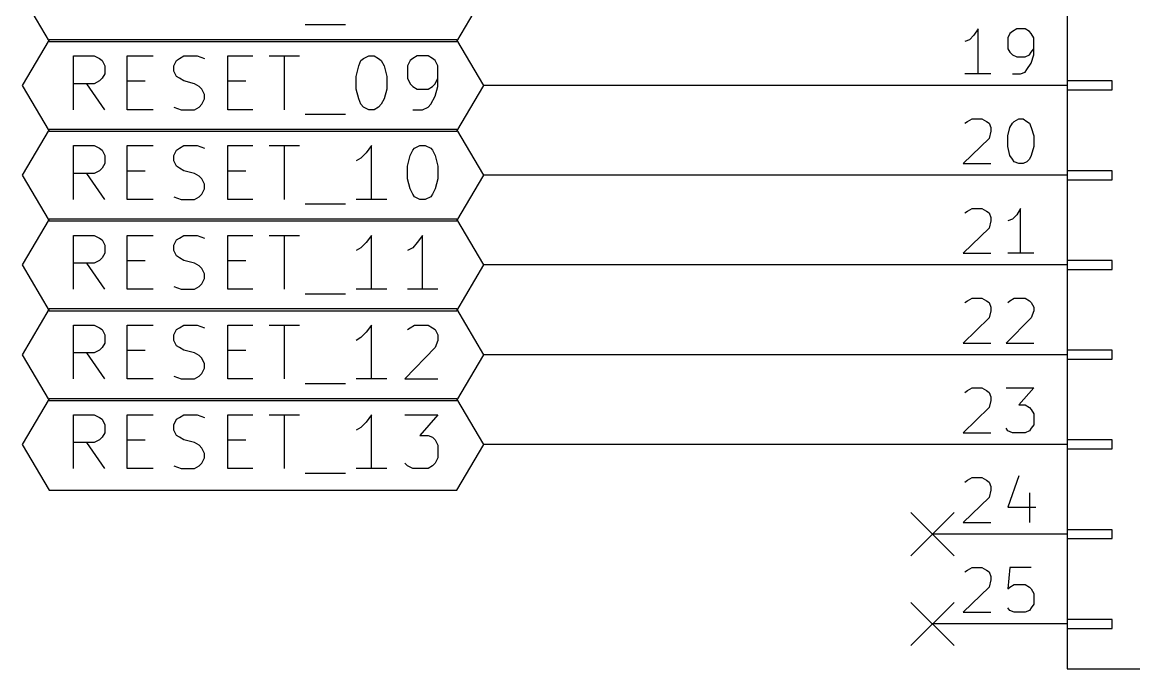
# Model space of a CAD drawing. Extents: x 10 to 287, y -200 to -10.
# Drawn here: x 129.18 to 160.63, y -100.33 to -82.03 of the extents above; entities that cross this region are included whole.
import ezdxf

# ---------------------------------------------------------------- set-up
doc = ezdxf.new("R2010")
doc.units = 0
doc.header["$MEASUREMENT"] = 0
for name, color, linetype in [('BLUE2', 5, 'CONTINUOUS'), ('GREEN2', 3, 'CONTINUOUS'), ('LYELLOW', 51, 'CONTINUOUS'), ('RED2', 1, 'CONTINUOUS')]:
    doc.layers.add(name, color=color, linetype=linetype)

msp = doc.modelspace()

# ---------------------------------------------------------------- linework, layer by layer
at = {"layer": 'BLUE2', "linetype": 'CONTINUOUS'}
for p, q in [((154.33, -95.9104), (155.55, -97.1296)), ((155.55, -95.9104), (154.33, -97.1296)), ((154.33, -98.4504), (155.55, -99.6696)), ((155.55, -98.4504), (154.33, -99.6696))]:
    msp.add_line(p, q, dxfattribs=at)
at = {"layer": 'GREEN2', "linetype": 'CONTINUOUS'}
for p, q in [((154.94, -83.82), (142.24, -83.82)), ((154.94, -86.36), (142.24, -86.36)), ((154.94, -88.9), (142.24, -88.9)), ((154.94, -91.44), (142.24, -91.44)), ((154.94, -93.98), (142.24, -93.98))]:
    msp.add_line(p, q, dxfattribs=at)
at = {"layer": 'LYELLOW', "linetype": 'CONTINUOUS'}
for p, q in [((158.75, -36.83), (158.75, -100.33)), ((158.75, -100.33), (163.83, -100.33))]:
    msp.add_line(p, q, dxfattribs=at)
at = {"layer": 'RED2', "linetype": 'CONTINUOUS'}
for p, q in [((158.75, -36.83), (158.75, -100.33)), ((129.184, -81.28), (129.946, -82.5754)), ((141.478, -82.5754), (142.24, -81.28)), ((137.185, -82.0928), (138.328, -82.0928)), ((156.235, -82.2198), (156.108, -82.3976)), ((156.235, -83.4898), (156.235, -82.2198)), ((157.124, -82.3468), (157.074, -82.4738)), ((157.201, -82.296), (157.124, -82.3468)), ((157.328, -82.2198), (157.201, -82.296)), ((157.556, -82.2198), (157.328, -82.2198)), ((157.683, -82.296), (157.556, -82.2198)), ((157.734, -82.3468), (157.683, -82.296)), ((157.81, -82.4738), (157.734, -82.3468)), ((129.946, -82.5246), (129.184, -83.82)), ((141.478, -82.5246), (129.946, -82.5246)), ((129.946, -82.5754), (141.478, -82.5754)), ((142.24, -83.82), (141.478, -82.5246)), ((155.981, -82.5246), (155.854, -82.5754)), ((156.108, -82.3976), (155.981, -82.5246)), ((157.074, -82.4738), (157.074, -82.7786)), ((157.81, -82.9564), (157.81, -82.4738)), ((130.632, -84.5058), (130.632, -82.9818)), ((130.632, -82.9818), (131.216, -82.9818)), ((131.216, -82.9818), (131.369, -83.058)), ((132.156, -84.5058), (132.156, -82.9818)), ((132.156, -82.9818), (132.893, -82.9818)), ((133.629, -83.058), (133.756, -82.9818)), ((133.756, -82.9818), (134.137, -82.9818)), ((134.137, -82.9818), (134.341, -83.058)), ((135.001, -84.5058), (135.001, -82.9818)), ((135.001, -82.9818), (135.712, -82.9818)), ((136.169, -82.9818), (137.033, -82.9818)), ((136.601, -84.5058), (136.601, -82.9818)), ((138.836, -83.058), (138.989, -82.9818)), ((138.989, -82.9818), (139.141, -82.9818)), ((139.141, -82.9818), (139.268, -83.058)), ((140.36, -82.9818), (140.233, -83.058)), ((140.665, -82.9818), (140.36, -82.9818)), ((140.792, -83.058), (140.665, -82.9818)), ((157.074, -82.7786), (157.124, -82.8802)), ((157.124, -82.8802), (157.201, -82.9564)), ((157.201, -82.9564), (157.328, -83.0072)), ((157.328, -83.0072), (157.556, -83.0072)), ((157.556, -83.0072), (157.683, -82.9564)), ((157.683, -82.9564), (157.734, -82.8802)), ((157.734, -82.8802), (157.81, -82.7786)), ((157.734, -83.185), (157.81, -82.9564)), ((131.369, -83.058), (131.445, -83.1088)), ((131.445, -83.1088), (131.521, -83.2612)), ((131.521, -83.2612), (131.521, -83.4898)), ((133.477, -83.2612), (133.553, -83.1088)), ((133.477, -83.4136), (133.477, -83.2612)), ((133.553, -83.1088), (133.629, -83.058)), ((138.633, -83.566), (138.709, -83.2612)), ((138.709, -83.2612), (138.76, -83.1088)), ((138.76, -83.1088), (138.836, -83.058)), ((139.268, -83.058), (139.344, -83.1088)), ((139.344, -83.1088), (139.421, -83.2612)), ((139.421, -83.2612), (139.497, -83.566)), ((140.157, -83.1088), (140.081, -83.2612)), ((140.081, -83.2612), (140.081, -83.6168)), ((140.233, -83.058), (140.157, -83.1088)), ((140.868, -83.1088), (140.792, -83.058)), ((140.945, -83.2612), (140.868, -83.1088)), ((140.945, -83.8454), (140.945, -83.2612)), ((157.607, -83.3628), (157.734, -83.185)), ((131.445, -83.6168), (131.369, -83.693)), ((131.521, -83.4898), (131.445, -83.6168)), ((133.553, -83.566), (133.477, -83.4136)), ((133.629, -83.6168), (133.553, -83.566)), ((133.756, -83.693), (133.629, -83.6168)), ((138.633, -83.9216), (138.633, -83.566)), ((139.497, -83.566), (139.497, -83.9216)), ((140.081, -83.6168), (140.157, -83.7692)), ((140.868, -83.7692), (140.945, -83.6168)), ((156.591, -83.4898), (155.854, -83.4898)), ((157.201, -83.4898), (157.429, -83.4898)), ((157.429, -83.4898), (157.556, -83.439)), ((157.556, -83.439), (157.607, -83.3628)), ((129.184, -83.82), (129.946, -85.1154)), ((131.216, -83.7692), (130.632, -83.7692)), ((131.521, -84.5058), (131.013, -83.7692)), ((131.369, -83.693), (131.216, -83.7692)), ((132.156, -83.693), (132.664, -83.693)), ((134.061, -83.7692), (133.756, -83.693)), ((134.188, -83.8454), (134.061, -83.7692)), ((134.264, -83.9216), (134.188, -83.8454)), ((134.341, -84.074), (134.264, -83.9216)), ((135.001, -83.693), (135.509, -83.693)), ((138.709, -84.201), (138.633, -83.9216)), ((139.497, -83.9216), (139.421, -84.201)), ((140.157, -83.7692), (140.233, -83.8454)), ((140.233, -83.8454), (140.36, -83.9216)), ((140.36, -83.9216), (140.665, -83.9216)), ((140.665, -83.9216), (140.792, -83.8454)), ((140.792, -83.8454), (140.868, -83.7692)), ((140.868, -84.1248), (140.945, -83.8454)), ((141.478, -85.1154), (142.24, -83.82)), ((158.75, -83.82), (154.94, -83.82)), ((158.75, -83.693), (158.75, -83.947)), ((160.02, -83.693), (158.75, -83.693)), ((158.75, -83.947), (160.02, -83.947)), ((160.02, -83.947), (160.02, -83.693)), ((134.264, -84.3534), (134.341, -84.201)), ((134.341, -84.201), (134.341, -84.074)), ((138.76, -84.3534), (138.709, -84.201)), ((139.421, -84.201), (139.344, -84.3534)), ((140.741, -84.3534), (140.868, -84.1248)), ((132.893, -84.5058), (132.156, -84.5058)), ((133.477, -84.4296), (133.68, -84.5058)), ((133.68, -84.5058), (134.061, -84.5058)), ((134.061, -84.5058), (134.188, -84.4296)), ((134.188, -84.4296), (134.264, -84.3534)), ((135.712, -84.5058), (135.001, -84.5058)), ((138.836, -84.4296), (138.76, -84.3534)), ((138.989, -84.5058), (138.836, -84.4296)), ((139.141, -84.5058), (138.989, -84.5058)), ((139.268, -84.4296), (139.141, -84.5058)), ((139.344, -84.3534), (139.268, -84.4296)), ((140.233, -84.5058), (140.513, -84.5058)), ((140.513, -84.5058), (140.665, -84.4296)), ((140.665, -84.4296), (140.741, -84.3534)), ((137.185, -84.6328), (138.328, -84.6328)), ((155.854, -84.8868), (155.931, -84.836)), ((155.931, -84.836), (156.058, -84.7598)), ((156.058, -84.7598), (156.337, -84.7598)), ((156.337, -84.7598), (156.464, -84.836)), ((156.464, -84.836), (156.54, -84.8868)), ((156.54, -84.8868), (156.591, -85.0138)), ((157.124, -85.0138), (157.201, -84.8868)), ((157.201, -84.8868), (157.251, -84.836)), ((157.251, -84.836), (157.378, -84.7598)), ((157.378, -84.7598), (157.505, -84.7598)), ((157.505, -84.7598), (157.607, -84.836)), ((157.607, -84.836), (157.683, -84.8868)), ((157.683, -84.8868), (157.734, -85.0138)), ((129.946, -85.0646), (129.184, -86.36)), ((141.478, -85.0646), (129.946, -85.0646)), ((129.946, -85.1154), (141.478, -85.1154)), ((142.24, -86.36), (141.478, -85.0646)), ((156.591, -85.1154), (156.54, -85.3186)), ((156.591, -85.0138), (156.591, -85.1154)), ((157.074, -85.2424), (157.124, -85.0138)), ((157.734, -85.0138), (157.81, -85.2424)), ((130.632, -87.0458), (130.632, -85.5218)), ((130.632, -85.5218), (131.216, -85.5218)), ((131.216, -85.5218), (131.369, -85.598)), ((132.156, -87.0458), (132.156, -85.5218)), ((132.156, -85.5218), (132.893, -85.5218)), ((133.629, -85.598), (133.756, -85.5218)), ((133.756, -85.5218), (134.137, -85.5218)), ((134.137, -85.5218), (134.341, -85.598)), ((135.001, -87.0458), (135.001, -85.5218)), ((135.001, -85.5218), (135.712, -85.5218)), ((136.169, -85.5218), (137.033, -85.5218)), ((136.601, -87.0458), (136.601, -85.5218)), ((139.065, -85.5218), (138.913, -85.725)), ((139.065, -87.0458), (139.065, -85.5218)), ((140.284, -85.598), (140.437, -85.5218)), ((140.437, -85.5218), (140.589, -85.5218)), ((140.589, -85.5218), (140.741, -85.598)), ((156.54, -85.3186), (155.804, -86.0298)), ((157.074, -85.5472), (157.074, -85.2424)), ((157.81, -85.2424), (157.81, -85.5472)), ((131.369, -85.598), (131.445, -85.6488)), ((131.445, -85.6488), (131.521, -85.8012)), ((131.521, -85.8012), (131.521, -86.0298)), ((133.477, -85.8012), (133.553, -85.6488)), ((133.477, -85.9536), (133.477, -85.8012)), ((133.553, -85.6488), (133.629, -85.598)), ((138.913, -85.725), (138.76, -85.8774)), ((140.081, -86.106), (140.157, -85.8012)), ((140.157, -85.8012), (140.233, -85.6488)), ((140.233, -85.6488), (140.284, -85.598)), ((140.741, -85.598), (140.792, -85.6488)), ((140.792, -85.6488), (140.868, -85.8012)), ((140.868, -85.8012), (140.945, -86.106)), ((157.124, -85.8012), (157.074, -85.5472)), ((157.201, -85.9028), (157.124, -85.8012)), ((157.734, -85.8012), (157.683, -85.9028)), ((157.81, -85.5472), (157.734, -85.8012)), ((131.445, -86.1568), (131.369, -86.233)), ((131.521, -86.0298), (131.445, -86.1568)), ((133.553, -86.106), (133.477, -85.9536)), ((133.629, -86.1568), (133.553, -86.106)), ((133.756, -86.233), (133.629, -86.1568)), ((138.76, -85.8774), (138.633, -85.9536)), ((140.081, -86.4616), (140.081, -86.106)), ((140.945, -86.106), (140.945, -86.4616)), ((155.804, -86.0298), (156.591, -86.0298)), ((157.251, -85.979), (157.201, -85.9028)), ((157.378, -86.0298), (157.251, -85.979)), ((157.505, -86.0298), (157.378, -86.0298)), ((157.607, -85.979), (157.505, -86.0298)), ((157.683, -85.9028), (157.607, -85.979)), ((129.184, -86.36), (129.946, -87.6554)), ((131.216, -86.3092), (130.632, -86.3092)), ((131.521, -87.0458), (131.013, -86.3092)), ((131.369, -86.233), (131.216, -86.3092)), ((132.156, -86.233), (132.664, -86.233)), ((134.061, -86.3092), (133.756, -86.233)), ((134.188, -86.3854), (134.061, -86.3092)), ((134.264, -86.4616), (134.188, -86.3854)), ((134.341, -86.614), (134.264, -86.4616)), ((135.001, -86.233), (135.509, -86.233)), ((140.157, -86.741), (140.081, -86.4616)), ((140.945, -86.4616), (140.868, -86.741)), ((141.478, -87.6554), (142.24, -86.36)), ((158.75, -86.36), (154.94, -86.36)), ((158.75, -86.233), (158.75, -86.487)), ((160.02, -86.233), (158.75, -86.233)), ((160.02, -86.487), (160.02, -86.233)), ((134.264, -86.8934), (134.341, -86.741)), ((134.341, -86.741), (134.341, -86.614)), ((140.233, -86.8934), (140.157, -86.741)), ((140.868, -86.741), (140.792, -86.8934)), ((158.75, -86.487), (160.02, -86.487)), ((132.893, -87.0458), (132.156, -87.0458)), ((133.477, -86.9696), (133.68, -87.0458)), ((133.68, -87.0458), (134.061, -87.0458)), ((134.061, -87.0458), (134.188, -86.9696)), ((134.188, -86.9696), (134.264, -86.8934)), ((135.712, -87.0458), (135.001, -87.0458)), ((139.497, -87.0458), (138.633, -87.0458)), ((140.284, -86.9696), (140.233, -86.8934)), ((140.437, -87.0458), (140.284, -86.9696)), ((140.589, -87.0458), (140.437, -87.0458)), ((140.741, -86.9696), (140.589, -87.0458)), ((140.792, -86.8934), (140.741, -86.9696)), ((137.185, -87.1728), (138.328, -87.1728)), ((155.854, -87.4268), (155.931, -87.376)), ((155.931, -87.376), (156.058, -87.2998)), ((156.058, -87.2998), (156.337, -87.2998)), ((156.337, -87.2998), (156.464, -87.376)), ((156.464, -87.376), (156.54, -87.4268)), ((156.54, -87.4268), (156.591, -87.5538)), ((157.429, -87.2998), (157.328, -87.4776)), ((157.429, -88.5698), (157.429, -87.2998)), ((129.946, -87.6046), (129.184, -88.9)), ((141.478, -87.6046), (129.946, -87.6046)), ((129.946, -87.6554), (141.478, -87.6554)), ((142.24, -88.9), (141.478, -87.6046)), ((156.591, -87.6554), (156.54, -87.8586)), ((156.591, -87.5538), (156.591, -87.6554)), ((157.201, -87.6046), (157.074, -87.6554)), ((157.328, -87.4776), (157.201, -87.6046)), ((156.54, -87.8586), (155.804, -88.5698)), ((130.632, -89.5858), (130.632, -88.0618)), ((130.632, -88.0618), (131.216, -88.0618)), ((131.216, -88.0618), (131.369, -88.138)), ((131.369, -88.138), (131.445, -88.1888)), ((131.445, -88.1888), (131.521, -88.3412)), ((131.521, -88.3412), (131.521, -88.5698)), ((132.156, -89.5858), (132.156, -88.0618)), ((132.156, -88.0618), (132.893, -88.0618)), ((133.477, -88.3412), (133.553, -88.1888)), ((133.477, -88.4936), (133.477, -88.3412)), ((133.553, -88.1888), (133.629, -88.138)), ((133.629, -88.138), (133.756, -88.0618)), ((133.756, -88.0618), (134.137, -88.0618)), ((134.137, -88.0618), (134.341, -88.138)), ((135.001, -89.5858), (135.001, -88.0618)), ((135.001, -88.0618), (135.712, -88.0618)), ((136.169, -88.0618), (137.033, -88.0618)), ((136.601, -89.5858), (136.601, -88.0618)), ((138.913, -88.265), (138.76, -88.4174)), ((139.065, -88.0618), (138.913, -88.265)), ((139.065, -89.5858), (139.065, -88.0618)), ((140.36, -88.265), (140.233, -88.4174)), ((140.513, -88.0618), (140.36, -88.265)), ((140.513, -89.5858), (140.513, -88.0618)), ((131.521, -88.5698), (131.445, -88.6968)), ((133.553, -88.646), (133.477, -88.4936)), ((133.629, -88.6968), (133.553, -88.646)), ((138.76, -88.4174), (138.633, -88.4936)), ((140.233, -88.4174), (140.081, -88.4936)), ((155.804, -88.5698), (156.591, -88.5698)), ((157.81, -88.5698), (157.074, -88.5698)), ((129.184, -88.9), (129.946, -90.1954)), ((131.216, -88.8492), (130.632, -88.8492)), ((131.521, -89.5858), (131.013, -88.8492)), ((131.369, -88.773), (131.216, -88.8492)), ((131.445, -88.6968), (131.369, -88.773)), ((132.156, -88.773), (132.664, -88.773)), ((133.756, -88.773), (133.629, -88.6968)), ((134.061, -88.8492), (133.756, -88.773)), ((134.188, -88.9254), (134.061, -88.8492)), ((134.264, -89.0016), (134.188, -88.9254)), ((135.001, -88.773), (135.509, -88.773)), ((141.478, -90.1954), (142.24, -88.9)), ((158.75, -88.9), (154.94, -88.9)), ((158.75, -88.773), (158.75, -89.027)), ((160.02, -88.773), (158.75, -88.773)), ((160.02, -89.027), (160.02, -88.773)), ((134.341, -89.154), (134.264, -89.0016)), ((134.264, -89.4334), (134.341, -89.281)), ((134.341, -89.281), (134.341, -89.154)), ((158.75, -89.027), (160.02, -89.027)), ((132.893, -89.5858), (132.156, -89.5858)), ((133.477, -89.5096), (133.68, -89.5858)), ((133.68, -89.5858), (134.061, -89.5858)), ((134.061, -89.5858), (134.188, -89.5096)), ((134.188, -89.5096), (134.264, -89.4334)), ((135.712, -89.5858), (135.001, -89.5858)), ((139.497, -89.5858), (138.633, -89.5858)), ((140.945, -89.5858), (140.081, -89.5858)), ((137.185, -89.7128), (138.328, -89.7128)), ((155.854, -89.9668), (155.931, -89.916)), ((155.931, -89.916), (156.058, -89.8398)), ((156.058, -89.8398), (156.337, -89.8398)), ((156.337, -89.8398), (156.464, -89.916)), ((156.464, -89.916), (156.54, -89.9668)), ((157.074, -89.9668), (157.124, -89.916)), ((157.124, -89.916), (157.251, -89.8398)), ((157.251, -89.8398), (157.556, -89.8398)), ((157.556, -89.8398), (157.683, -89.916)), ((157.683, -89.916), (157.734, -89.9668)), ((129.946, -90.1446), (129.184, -91.44)), ((141.478, -90.1446), (129.946, -90.1446)), ((129.946, -90.1954), (141.478, -90.1954)), ((142.24, -91.44), (141.478, -90.1446)), ((156.54, -89.9668), (156.591, -90.0938)), ((156.591, -90.1954), (156.54, -90.3986)), ((156.591, -90.0938), (156.591, -90.1954)), ((157.734, -89.9668), (157.81, -90.0938)), ((157.81, -90.1954), (157.734, -90.3986)), ((157.81, -90.0938), (157.81, -90.1954)), ((156.54, -90.3986), (155.804, -91.1098)), ((157.734, -90.3986), (157.023, -91.1098)), ((130.632, -92.1258), (130.632, -90.6018)), ((130.632, -90.6018), (131.216, -90.6018)), ((131.216, -90.6018), (131.369, -90.678)), ((131.369, -90.678), (131.445, -90.7288)), ((131.445, -90.7288), (131.521, -90.8812)), ((131.521, -90.8812), (131.521, -91.1098)), ((132.156, -92.1258), (132.156, -90.6018)), ((132.156, -90.6018), (132.893, -90.6018)), ((133.477, -90.8812), (133.553, -90.7288)), ((133.477, -91.0336), (133.477, -90.8812)), ((133.553, -90.7288), (133.629, -90.678)), ((133.629, -90.678), (133.756, -90.6018)), ((133.756, -90.6018), (134.137, -90.6018)), ((134.137, -90.6018), (134.341, -90.678)), ((135.001, -92.1258), (135.001, -90.6018)), ((135.001, -90.6018), (135.712, -90.6018)), ((136.169, -90.6018), (137.033, -90.6018)), ((136.601, -92.1258), (136.601, -90.6018)), ((138.913, -90.805), (138.76, -90.9574)), ((139.065, -90.6018), (138.913, -90.805)), ((139.065, -92.1258), (139.065, -90.6018)), ((140.081, -90.7288), (140.157, -90.678)), ((140.157, -90.678), (140.284, -90.6018)), ((140.284, -90.6018), (140.665, -90.6018)), ((140.665, -90.6018), (140.792, -90.678)), ((140.792, -90.678), (140.868, -90.7288)), ((140.868, -90.7288), (140.945, -90.8812)), ((140.945, -90.8812), (140.945, -91.0336)), ((131.521, -91.1098), (131.445, -91.2368)), ((133.553, -91.186), (133.477, -91.0336)), ((133.629, -91.2368), (133.553, -91.186)), ((138.76, -90.9574), (138.633, -91.0336)), ((140.945, -91.0336), (140.868, -91.2368)), ((155.804, -91.1098), (156.591, -91.1098)), ((157.023, -91.1098), (157.81, -91.1098)), ((129.184, -91.44), (129.946, -92.7354)), ((131.216, -91.3892), (130.632, -91.3892)), ((131.521, -92.1258), (131.013, -91.3892)), ((131.369, -91.313), (131.216, -91.3892)), ((131.445, -91.2368), (131.369, -91.313)), ((132.156, -91.313), (132.664, -91.313)), ((133.756, -91.313), (133.629, -91.2368)), ((134.061, -91.3892), (133.756, -91.313)), ((134.188, -91.4654), (134.061, -91.3892)), ((134.264, -91.5416), (134.188, -91.4654)), ((135.001, -91.313), (135.509, -91.313)), ((140.868, -91.2368), (140.005, -92.1258)), ((141.478, -92.7354), (142.24, -91.44)), ((158.75, -91.44), (154.94, -91.44)), ((158.75, -91.313), (158.75, -91.567)), ((160.02, -91.313), (158.75, -91.313)), ((160.02, -91.567), (160.02, -91.313)), ((134.341, -91.694), (134.264, -91.5416)), ((134.264, -91.9734), (134.341, -91.821)), ((134.341, -91.821), (134.341, -91.694)), ((158.75, -91.567), (160.02, -91.567)), ((132.893, -92.1258), (132.156, -92.1258)), ((133.477, -92.0496), (133.68, -92.1258)), ((133.68, -92.1258), (134.061, -92.1258)), ((134.061, -92.1258), (134.188, -92.0496)), ((134.188, -92.0496), (134.264, -91.9734)), ((135.712, -92.1258), (135.001, -92.1258)), ((139.497, -92.1258), (138.633, -92.1258)), ((140.005, -92.1258), (140.945, -92.1258)), ((137.185, -92.2528), (138.328, -92.2528)), ((155.854, -92.5068), (155.931, -92.456)), ((155.931, -92.456), (156.058, -92.3798)), ((156.058, -92.3798), (156.337, -92.3798)), ((156.337, -92.3798), (156.464, -92.456)), ((156.464, -92.456), (156.54, -92.5068)), ((157.023, -92.3798), (157.81, -92.3798)), ((157.81, -92.3798), (157.378, -92.8624)), ((129.946, -92.6846), (129.184, -93.98)), ((141.478, -92.6846), (129.946, -92.6846)), ((129.946, -92.7354), (141.478, -92.7354)), ((142.24, -93.98), (141.478, -92.6846)), ((156.54, -92.5068), (156.591, -92.6338)), ((156.591, -92.7354), (156.54, -92.9386)), ((156.591, -92.6338), (156.591, -92.7354)), ((156.54, -92.9386), (155.804, -93.6498)), ((157.378, -92.8624), (157.556, -92.8624)), ((157.556, -92.8624), (157.683, -92.9386)), ((157.683, -92.9386), (157.734, -92.9894)), ((157.734, -92.9894), (157.81, -93.1164)), ((130.632, -94.6658), (130.632, -93.1418)), ((130.632, -93.1418), (131.216, -93.1418)), ((131.216, -93.1418), (131.369, -93.218)), ((131.369, -93.218), (131.445, -93.2688)), ((131.445, -93.2688), (131.521, -93.4212)), ((132.156, -94.6658), (132.156, -93.1418)), ((132.156, -93.1418), (132.893, -93.1418)), ((133.477, -93.4212), (133.553, -93.2688)), ((133.553, -93.2688), (133.629, -93.218)), ((133.629, -93.218), (133.756, -93.1418)), ((133.756, -93.1418), (134.137, -93.1418)), ((134.137, -93.1418), (134.341, -93.218)), ((135.001, -94.6658), (135.001, -93.1418)), ((135.001, -93.1418), (135.712, -93.1418)), ((136.169, -93.1418), (137.033, -93.1418)), ((136.601, -94.6658), (136.601, -93.1418)), ((138.913, -93.345), (138.76, -93.4974)), ((139.065, -93.1418), (138.913, -93.345)), ((139.065, -94.6658), (139.065, -93.1418)), ((140.005, -93.1418), (140.945, -93.1418)), ((140.945, -93.1418), (140.437, -93.726)), ((157.81, -93.1164), (157.81, -93.4212)), ((131.521, -93.6498), (131.445, -93.7768)), ((131.521, -93.4212), (131.521, -93.6498)), ((133.477, -93.5736), (133.477, -93.4212)), ((133.553, -93.726), (133.477, -93.5736)), ((138.76, -93.4974), (138.633, -93.5736)), ((155.804, -93.6498), (156.591, -93.6498)), ((157.074, -93.599), (157.023, -93.5228)), ((157.201, -93.6498), (157.074, -93.599)), ((157.556, -93.6498), (157.201, -93.6498)), ((157.683, -93.599), (157.556, -93.6498)), ((157.734, -93.5228), (157.683, -93.599)), ((157.81, -93.4212), (157.734, -93.5228)), ((129.184, -93.98), (129.946, -95.2754)), ((131.216, -93.9292), (130.632, -93.9292)), ((131.521, -94.6658), (131.013, -93.9292)), ((131.369, -93.853), (131.216, -93.9292)), ((131.445, -93.7768), (131.369, -93.853)), ((132.156, -93.853), (132.664, -93.853)), ((133.629, -93.7768), (133.553, -93.726)), ((133.756, -93.853), (133.629, -93.7768)), ((134.061, -93.9292), (133.756, -93.853)), ((134.188, -94.0054), (134.061, -93.9292)), ((134.264, -94.0816), (134.188, -94.0054)), ((135.001, -93.853), (135.509, -93.853)), ((140.437, -93.726), (140.665, -93.726)), ((140.665, -93.726), (140.792, -93.7768)), ((140.792, -93.7768), (140.868, -93.853)), ((140.868, -93.853), (140.945, -94.0054)), ((140.945, -94.0054), (140.945, -94.361)), ((141.478, -95.2754), (142.24, -93.98)), ((158.75, -93.98), (154.94, -93.98)), ((158.75, -93.853), (158.75, -94.107)), ((160.02, -93.853), (158.75, -93.853)), ((160.02, -94.107), (160.02, -93.853)), ((134.341, -94.234), (134.264, -94.0816)), ((134.341, -94.361), (134.341, -94.234)), ((158.75, -94.107), (160.02, -94.107)), ((133.477, -94.5896), (133.68, -94.6658)), ((134.061, -94.6658), (134.188, -94.5896)), ((134.188, -94.5896), (134.264, -94.5134)), ((134.264, -94.5134), (134.341, -94.361)), ((140.081, -94.5896), (140.005, -94.5134)), ((140.233, -94.6658), (140.081, -94.5896)), ((140.792, -94.5896), (140.665, -94.6658)), ((140.868, -94.5134), (140.792, -94.5896)), ((140.945, -94.361), (140.868, -94.5134)), ((132.893, -94.6658), (132.156, -94.6658)), ((133.68, -94.6658), (134.061, -94.6658)), ((135.712, -94.6658), (135.001, -94.6658)), ((137.185, -94.7928), (138.328, -94.7928)), ((139.497, -94.6658), (138.633, -94.6658)), ((140.665, -94.6658), (140.233, -94.6658)), ((155.931, -94.996), (156.058, -94.9198)), ((156.058, -94.9198), (156.337, -94.9198)), ((156.337, -94.9198), (156.464, -94.996)), ((157.378, -94.869), (157.074, -95.758)), ((129.946, -95.2754), (141.478, -95.2754)), ((155.854, -95.0468), (155.931, -94.996)), ((156.464, -94.996), (156.54, -95.0468)), ((156.54, -95.0468), (156.591, -95.1738)), ((156.591, -95.2754), (156.54, -95.4786)), ((156.591, -95.1738), (156.591, -95.2754)), ((156.54, -95.4786), (155.804, -96.1898)), ((157.683, -95.3516), (157.683, -96.1898)), ((157.074, -95.758), (157.861, -95.758)), ((155.804, -96.1898), (156.591, -96.1898)), ((158.75, -96.52), (154.94, -96.52)), ((158.75, -96.393), (158.75, -96.647)), ((160.02, -96.393), (158.75, -96.393)), ((160.02, -96.647), (160.02, -96.393)), ((158.75, -96.647), (160.02, -96.647)), ((155.931, -97.536), (156.058, -97.4598)), ((156.058, -97.4598), (156.337, -97.4598)), ((156.337, -97.4598), (156.464, -97.536)), ((157.124, -97.4598), (157.074, -98.0694)), ((157.734, -97.4598), (157.124, -97.4598)), ((155.854, -97.5868), (155.931, -97.536)), ((156.464, -97.536), (156.54, -97.5868)), ((156.54, -97.5868), (156.591, -97.7138)), ((156.591, -97.7138), (156.591, -97.8154)), ((156.54, -98.0186), (155.804, -98.7298)), ((156.591, -97.8154), (156.54, -98.0186)), ((157.074, -98.0694), (157.124, -98.0186)), ((157.124, -98.0186), (157.251, -97.9424)), ((157.251, -97.9424), (157.556, -97.9424)), ((157.556, -97.9424), (157.683, -98.0186)), ((157.683, -98.0186), (157.734, -98.0694)), ((157.734, -98.0694), (157.81, -98.1964)), ((157.81, -98.1964), (157.81, -98.5012)), ((155.804, -98.7298), (156.591, -98.7298)), ((157.124, -98.679), (157.074, -98.6028)), ((157.251, -98.7298), (157.124, -98.679)), ((157.556, -98.7298), (157.251, -98.7298)), ((157.683, -98.679), (157.556, -98.7298)), ((157.734, -98.6028), (157.683, -98.679)), ((157.81, -98.5012), (157.734, -98.6028)), ((158.75, -99.06), (154.94, -99.06)), ((158.75, -98.933), (158.75, -99.187)), ((160.02, -98.933), (158.75, -98.933)), ((160.02, -99.187), (160.02, -98.933)), ((158.75, -99.187), (160.02, -99.187)), ((158.75, -100.33), (163.83, -100.33))]:
    msp.add_line(p, q, dxfattribs=at)

doc.saveas('drawing.dxf')
